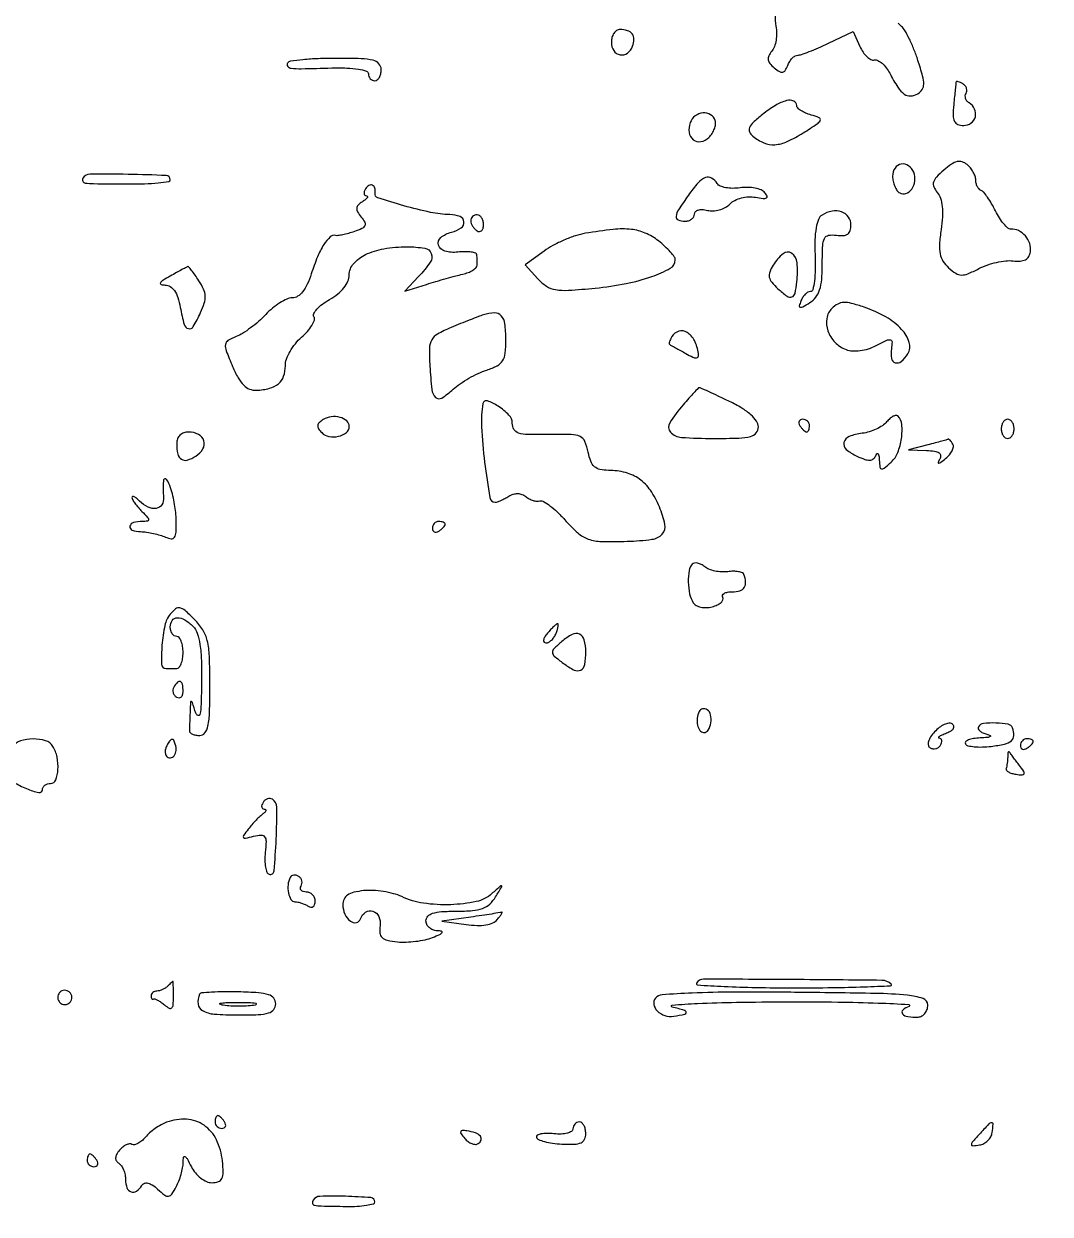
# Model space of a CAD drawing. Extents: x 0 to 5034, y 0 to 2560.
# Drawn here: x 1639.1 to 1799.6, y 389.6 to 575.9 of the extents above; entities that cross this region are included whole.
import ezdxf

# ---------------------------------------------------------------- set-up
doc = ezdxf.new("R2010")
doc.units = 0

msp = doc.modelspace()

# ---------------------------------------------------------------- linework, layer by layer
for points in [[(1557.115, 263.193366, 0.000016), (1618.338811, 262.493314, 0.000014), (1679.769463, 261.794626, 0.006046)], [(2033.325134, 261.316347, -0.000063), (2297.5, 260.550923, -0.001268)], [(1756.635389, 577.340453, 0.062631), (1756.751785, 575.518121, -0.04712), (1756.853291, 574.449603, -0.041316), (1756.761364, 573.331619, -0.043494), (1756.504063, 572.330457, -0.08879), (1756.105344, 571.626932, 0.059992), (1755.639379, 570.904557, 0.149658), (1755.542833, 570.290441, 0.13755), (1755.805464, 569.693639, 0.047568), (1756.475836, 569.020055, 0.033239), (1757.286759, 568.433418, 0.184924), (1757.804534, 568.331636, 0.21538), (1758.209638, 568.606347, 0.046087), (1758.595156, 569.387376, -0.047375), (1758.901634, 570.004277, -0.053323), (1759.308711, 570.526292, -0.060682), (1759.749787, 570.883502, -0.140797), (1760.155295, 571, 0.083472), (1760.720994, 571.095103, 0.009317), (1761.952221, 571.546981, 0.011121), (1763.405954, 572.149013, 0.008802), (1764.950639, 572.862063), (1768.804666, 574.724127), (1769.883721, 572.355859, 0.043025), (1770.384203, 571.468469, 0.055308), (1770.994443, 570.75853, 0.066535), (1771.616761, 570.316694, 0.176068), (1772.149635, 570.243796, -0.170874), (1772.691847, 570.175183, -0.062251), (1773.345035, 569.739074, -0.052625), (1773.999562, 569.040154, -0.041827), (1774.552431, 568.165816, 0.02119), (1775.815144, 565.973786, 0.094268), (1776.826581, 564.894539, 0.17559), (1777.821063, 564.606195, 0.122645), (1778.943654, 564.965176, 0.110253), (1779.623102, 565.628238, 0.144302), (1779.871102, 566.455198, 0.068786), (1779.700241, 567.735967, 0.010864), (1778.968311, 570.173536, 0.016618), (1778.343466, 571.903187, 0.018589), (1777.625846, 573.522851, 0.018204), (1776.917814, 574.848194, 0.087334), (1776.367376, 575.5, -0.065542), (1775.882916, 576.025684, -0.03411)]]:
    msp.add_lwpolyline(points, format="xyb")
for points in [[(1731, 573, 0.143413), (1731.3796, 571.703774, 0.20873), (1732.355969, 571.05078, 0.207321), (1733.504144, 571.320738, 0.142098), (1734.32411, 572.402234, 0.086065), (1734.538545, 573.48964, 0.170852), (1734.269391, 574.314405, 0.158715), (1733.521979, 574.828061, 0.071951), (1732.333333, 575, 0.148195), (1731.824861, 574.845909, 0.098894), (1731.391667, 574.4125, 0.082425), (1731.099593, 573.764609, 0.064853)], [(1680.348934, 569.75, 0.311511), (1680.37256, 569.248521, 0.205287), (1680.894193, 568.953445, 0.032156), (1682.484176, 568.880951, 0.001953), (1687.25, 568.988835, -0.014512), (1689.629101, 568.982927, -0.031718), (1691.443102, 568.810225, -0.039232), (1692.679882, 568.511813, -0.324638), (1693, 568.070735, 0.092272), (1693.07608, 567.661988, 0.096095), (1693.29375, 567.314528, 0.099365), (1693.618458, 567.081998, 0.106243), (1694, 567, 0.170527), (1694.381593, 567.134042, 0.094207), (1694.706469, 567.514063, 0.074763), (1694.926337, 568.080564, 0.055192), (1695.000746, 568.75, 0.188547), (1694.649396, 569.649736, 0.147011), (1693.738209, 570.188344, 0.05332), (1691.86965, 570.442872, 0.007211), (1687.908697, 570.5, 0.009875), (1685.15688, 570.445645, 0.014848), (1682.762238, 570.279688, 0.009628), (1680.807644, 570.04769, 0.222704)], [(1784.936164, 566.809017, 0.023395), (1784.900787, 566.585444, 0.000686), (1784.79711, 565.636086, 0.001375), (1784.679635, 564.51768, 0.000948), (1784.552432, 563.25, 0.022332), (1784.461596, 561.552352, 0.11482), (1784.665715, 560.63887, 0.195198), (1785.18848, 560.164626, 0.088032), (1786.116268, 560, 0.158023), (1787.284636, 560.378716, 0.177226), (1787.94279, 561.355174, 0.170364), (1787.828005, 562.55701, 0.147178), (1786.983688, 563.510081, -0.08344), (1786.635866, 563.815187, -0.092847), (1786.422376, 564.206842, -0.100558), (1786.374953, 564.623007, -0.117181), (1786.5, 565, 0.117181), (1786.625047, 565.376993, 0.100558), (1786.577624, 565.793158, 0.092847), (1786.364134, 566.184813, 0.08344), (1786.016312, 566.489919, 0.023531), (1785.621918, 566.708729, 0.043081), (1785.27979, 566.842751, 0.061735), (1785.031839, 566.883768, 0.367214)], [(1754.644494, 561.70504, 0.017174), (1753.187932, 560.455062, 0.103301), (1752.610247, 559.648203, 0.217334), (1752.618608, 558.980543, 0.110931), (1753.144494, 558.305029, 0.074161), (1754.871377, 557.269189, 0.114761), (1756.579887, 556.98694, 0.090957), (1758.518573, 557.47416, 0.033866), (1761, 558.814782, 0.00567), (1763.214157, 560.247719, 0.142713), (1763.6757, 560.79395, 0.422836), (1763.511478, 561.202703, 0.031553), (1762.25, 561.628617, -0.034409), (1761.388632, 561.924928, -0.046081), (1760.660938, 562.315138, -0.054169), (1760.154555, 562.735238, -0.194921), (1760, 563.116631, 0.308652), (1759.52397, 563.814311, 0.159075), (1758.41986, 563.878188, 0.07281), (1756.692879, 563.141755, 0.031618)], [(1743.335833, 560.432783, 0.12671), (1743.159534, 558.897509, 0.193761), (1743.81755, 557.749652, 0.217847), (1745.0141, 557.458733, 0.149834), (1746.266071, 558.123214, 0.054314), (1746.768749, 558.748817, 0.053065), (1747.129516, 559.472746, 0.057724), (1747.303785, 560.181877, 0.11232), (1747.247024, 560.758929, 0.176438), (1746.520013, 561.674636, 0.159759), (1745.340295, 561.955399, 0.143244), (1744.124861, 561.487124, 0.138905)], [(1775, 552.059017, 0.051811), (1775.082438, 551.265592, 0.048325), (1775.326592, 550.486353, 0.051794), (1775.685717, 549.83473, 0.102866), (1776.111803, 549.430902, 0.232084), (1777.0864, 549.335595, 0.155335), (1777.983069, 550.041356, 0.118628), (1778.463938, 551.320371, 0.123085), (1778.300491, 552.659316, 0.147635), (1777.495746, 553.697161, 0.202189), (1776.355097, 553.951136, 0.20303), (1775.380451, 553.31184, 0.14849)], [(1783.015096, 553.013093, 0.024449), (1781.857156, 551.905147, 0.118056), (1781.40491, 551.12174, 0.175966), (1781.448783, 550.389489, 0.071249), (1781.979669, 549.524498, -0.097102), (1782.484185, 548.599069, -0.050714), (1782.751473, 547.308304, -0.040397), (1782.787588, 545.674399, -0.022554), (1782.581419, 543.694376, 0.019976), (1782.33185, 541.411784, 0.065897), (1782.426424, 539.904147, 0.092382), (1782.880264, 538.762887, 0.06823), (1783.756744, 537.720144, 0.03975), (1784.8847, 536.851747, 0.137626), (1785.755787, 536.579311, 0.107787), (1786.763489, 536.768059, 0.019671), (1788.491613, 537.580027, -0.036216), (1789.785781, 538.136643, -0.027728), (1791.267268, 538.559986, -0.028381), (1792.705661, 538.801199, -0.057391), (1793.852649, 538.795176, 0.045017), (1794.970542, 538.761701, 0.105639), (1795.771628, 538.98387, 0.136215), (1796.288129, 539.466777, 0.100475), (1796.556371, 540.206312, 0.117004), (1796.446197, 541.495258, 0.097774), (1795.770304, 542.694725, 0.10018), (1794.706531, 543.525502, 0.130009), (1793.5, 543.776075, -0.193687), (1793.023999, 543.938499, -0.038957), (1792.380946, 544.586654, -0.03591), (1791.70601, 545.508883, -0.026819), (1791.094709, 546.611112, 0.017579), (1790.494754, 547.741619, 0.021631), (1789.854088, 548.749306, 0.020677), (1789.254875, 549.536035, 0.126335), (1788.844709, 549.833333, -0.114709), (1788.521493, 550.05649, -0.064933), (1788.248133, 550.448928, -0.059506), (1788.062929, 550.941167, -0.060321), (1788, 551.460889, 0.083777), (1787.902651, 552.03781, 0.043882), (1787.603535, 552.703969, 0.042033), (1787.166764, 553.351025, 0.050116), (1786.650334, 553.875234, 0.095883), (1785.877562, 554.298951, 0.136647), (1785.099679, 554.32911, 0.092636), (1784.200769, 553.930262, 0.028033)], [(1648.344738, 551.75, 0.243578), (1648.30826, 551.264511, 0.266162), (1648.682283, 550.981545, 0.028863), (1649.99526, 550.889874, 0.000862), (1655.5, 550.833333, 0.010313), (1657.992205, 550.863436, 0.017076), (1660.090768, 551.003937, 0.011134), (1661.756836, 551.210355, 0.372009), (1662.000486, 551.492126, 0.402119), (1661.364302, 552.156159, 0.005817), (1655.392897, 552.338435, 0.006558), (1649.451088, 552.372699, 0.258167)], [(1743.068094, 549.09563, 0.010551), (1741.510695, 546.807792, 0.110129), (1741.115957, 545.750112, 0.346795), (1741.437762, 545.200634, 0.093612), (1742.5, 545, 0.072803), (1743.073186, 545.083904, 0.087528), (1743.559375, 545.32801, 0.100509), (1743.884397, 545.69081, 0.133328), (1744, 546.116631, -0.197546), (1744.159718, 546.505109, -0.127333), (1744.583588, 546.757666, -0.086309), (1745.233339, 546.830649, -0.0489), (1746.017591, 546.705651, 0.077272), (1746.904237, 546.615309, 0.055271), (1747.889622, 546.777491, 0.054918), (1748.822906, 547.153814, 0.073228), (1749.555494, 547.698351, -0.076874), (1750.335609, 548.269481, -0.055489), (1751.343423, 548.657645, -0.053413), (1752.455941, 548.825849, -0.058119), (1753.546648, 548.746332, 0.016097), (1754.735475, 548.558513, 0.145293), (1755.249305, 548.64358, 0.400713), (1755.356001, 548.930588, 0.071723), (1755.027725, 549.466593, 0.123493), (1754.443492, 549.894654, 0.048026), (1753.476665, 550.183809, 0.043778), (1752.320364, 550.308159, 0.041363), (1751.137402, 550.233474, -0.037552), (1749.977428, 550.151374, -0.045234), (1748.889885, 550.2548, -0.051344), (1748.021067, 550.512004, -0.157997), (1747.559405, 550.903881, 0.122942), (1746.687768, 551.75343, 0.231683), (1745.730406, 551.823035, 0.117407), (1744.584533, 551.011027, 0.02545)], [(1692.541119, 550.066531, 0.05568), (1692.34699, 549.656658, 0.117723), (1692.313241, 549.308795, 0.184894), (1692.439522, 549.079446, 0.172404), (1692.690983, 548.984687, -0.269326), (1692.849388, 548.888634, -0.280963), (1692.840615, 548.707009, -0.07863), (1692.564419, 548.412316, -0.024175), (1692.064302, 548.060903, 0.05232), (1691.392411, 547.529998, 0.180811), (1691.160171, 547.036409, 0.157603), (1691.294037, 546.466248, 0.037387), (1691.866952, 545.660313, -0.049128), (1692.418362, 544.844814, -0.237854), (1692.434272, 544.302723, -0.176768), (1691.990528, 543.860937, -0.026454), (1690.80265, 543.385973, -0.013854), (1689.873093, 543.098663, -0.016662), (1688.984265, 542.882336, -0.015453), (1688.231501, 542.749614, -0.098411), (1687.845912, 542.769904, 0.259268), (1686.997354, 542.545439, 0.060717), (1686.034345, 541.363164, 0.042862), (1685.031419, 539.420563, 0.01983), (1684.052771, 536.75, -0.02966), (1683.422523, 535.129451, -0.059403), (1682.70673, 533.959024, -0.081821), (1681.925631, 533.245852, -0.14518), (1681.096762, 533, 0.104669), (1680.258757, 532.822631, 0.035303), (1679.15, 532.234458, 0.033307), (1677.980993, 531.391216, 0.032519), (1676.924314, 530.393901, -0.024843), (1675.835211, 529.333927, -0.020024), (1674.567301, 528.30415, -0.020463), (1673.317161, 527.446749, -0.047906), (1672.304795, 526.939485, 0.042281), (1671.027834, 526.317475, 0.232262), (1670.621915, 525.693261, 0.122486), (1670.740896, 524.735643, 0.009061), (1671.741151, 522.27072, 0.026233), (1672.622394, 520.474328, 0.069928), (1673.482297, 519.338833, 0.10059), (1674.412034, 518.726357, 0.106842), (1675.486854, 518.54282, 0.05153), (1677.529626, 518.844697, 0.114185), (1678.920302, 519.563525, 0.133637), (1679.721886, 520.733581, 0.083932), (1680, 522.378682, -0.087783), (1680.181348, 523.403658, -0.041692), (1680.746433, 524.624279, -0.039621), (1681.568743, 525.836348, -0.044978), (1682.541047, 526.848741, 0.031864), (1683.469859, 527.766489, 0.045617), (1684.157699, 528.697087, 0.054832), (1684.536517, 529.510624, 0.223569), (1684.476264, 530.038406, -0.264112), (1684.457738, 530.536927, -0.06366), (1684.946819, 531.242032, -0.048928), (1685.801133, 532.021208, -0.03107), (1686.928894, 532.75933, 0.040251), (1688.189988, 533.618157, 0.054459), (1689.162683, 534.594248, 0.063514), (1689.782855, 535.610355, 0.104909), (1689.993677, 536.589485, -0.181722), (1690.661627, 538.35043, -0.099173), (1692.524754, 539.769815, -0.071696), (1695.413848, 540.695854, -0.041783), (1699.047053, 541, -0.039962), (1701.805683, 540.779169, -0.266435), (1702.836316, 539.944827, -0.249806), (1702.672151, 538.584507, -0.03614), (1700.851164, 536.341571), (1698.702328, 534.05424), (1702.101164, 535.123289, -0.00426), (1703.567213, 535.570721, -0.003353), (1705.162529, 536.031174, -0.00339), (1706.650907, 536.439102, -0.008358), (1707.75, 536.712746, 0.035092), (1708.611385, 536.976799, 0.047591), (1709.339062, 537.33979, 0.0567), (1709.844148, 537.740855, 0.199176), (1710, 538.116577, 0.002295), (1709.998201, 538.508493, 0.001536), (1709.992706, 538.956903, 0.001546), (1709.984703, 539.391416, 0.003045), (1709.975171, 539.73671, 0.313459), (1709.777166, 540.001982, 0.045397), (1709.083679, 540.165339, 0.038078), (1708.117342, 540.227745, 0.023225), (1706.975171, 540.161344, -0.090976), (1704.945736, 540.3178, -0.258069), (1703.954941, 541.266146, -0.308893), (1704.315542, 542.444289, -0.105086), (1706, 543.289749, 0.085119), (1707.49093, 543.965608, 0.272961), (1707.939752, 544.913001, 0.284249), (1707.324829, 545.731357, 0.088452), (1705.75, 546.044133, -0.046718), (1702.69377, 546.390904, -0.018019), (1698.546672, 547.416253, -0.009094), (1694.478108, 548.659692, -0.37201), (1694.034955, 549.392801, 0.10152), (1694.007907, 550.193606, 0.23177), (1693.632121, 550.647429, 0.253006), (1693.074336, 550.607244, 0.112898)], [(1709, 545.059017, 0.089642), (1709.073302, 544.653442, 0.053229), (1709.29375, 544.2129, 0.051032), (1709.617485, 543.806203, 0.06081), (1710, 543.5, 0.139169), (1710.379648, 543.392057, 0.191142), (1710.70625, 543.521475, 0.138808), (1710.926733, 543.889346, 0.066118), (1711, 544.440983, 0.062283), (1710.925455, 545.037096, 0.080552), (1710.70625, 545.542039, 0.097988), (1710.381379, 545.879982, 0.153634), (1710, 546, 0.092995), (1709.618268, 545.928382, 0.096318), (1709.29375, 545.723586, 0.099231), (1709.076556, 545.418051, 0.105429)], [(1763.95953, 545.974988, 0.164264), (1763.394036, 545.292052, 0.04959), (1763.03391, 543.974873, 0.036316), (1762.854474, 542.09543, 0.015756), (1762.876898, 539.583142, -0.015885), (1762.89545, 537.442712, -0.026229), (1762.759007, 535.640048, -0.024453), (1762.51687, 534.285483, -0.349527), (1762.158376, 534, 0.131997), (1761.755082, 533.891645, 0.062775), (1761.323961, 533.563673, 0.055748), (1760.932121, 533.082763, 0.051521), (1760.643989, 532.514633, 0.031326), (1760.405183, 531.75284, 0.431009), (1760.545994, 531.534482, 0.177548), (1760.9427, 531.601474, 0.009881), (1762.037, 532.25518, 0.088087), (1762.984518, 533.109925, 0.087038), (1763.584679, 534.242, 0.059217), (1763.905693, 535.862732, 0.019313), (1764, 538.303405, -0.010104), (1764.058224, 541.18424, -0.105501), (1764.349859, 542.323332, -0.241879), (1764.995445, 542.79929, -0.07501), (1766.239054, 542.812858, 0.047075), (1767.30011, 542.765347, 0.142551), (1767.976714, 542.999014, 0.167439), (1768.358021, 543.529446, 0.071553), (1768.489054, 544.404671, 0.158366), (1768.089751, 545.658214, 0.154865), (1767.026719, 546.451353, 0.127839), (1765.522983, 546.571032, 0.094958)], [(1726.952986, 543.108095, 0.036415), (1725.381214, 542.719145, 0.021994), (1723.584444, 542.044137, 0.021974), (1721.849505, 541.211861, 0.035637), (1720.466522, 540.340031), (1717.527071, 538.180062), (1719.489807, 536.011263, 0.062875), (1720.852081, 534.841185, 0.105773), (1722.24993, 534.293698, 0.05708), (1724.301329, 534.194124, 0.00828), (1728.476271, 534.53763, 0.023431), (1733.295236, 535.243811, 0.036667), (1737.336967, 536.343533, 0.041547), (1740.225931, 537.640629, 0.272924), (1741, 538.9531, 0.158032), (1740.847344, 539.424027, 0.024507), (1740.22601, 540.198774, 0.025265), (1739.374064, 541.067805, 0.019575), (1738.365141, 541.92742, 0.064574), (1736.313685, 543.150294, 0.076521), (1734.132443, 543.720834, 0.052805), (1731.287969, 543.713949, 0.015465)], [(1756.296973, 538.103922, 0.049906), (1755.774235, 537.044899, 0.142187), (1755.712162, 536.233015, 0.124047), (1756.095376, 535.445752, 0.033861), (1757.062557, 534.443386, 0.024514), (1758.506352, 533.260133, 0.250274), (1759.246465, 533.150507, 0.259846), (1759.73068, 533.703786, 0.026109), (1760.017374, 535.5, 0.047976), (1760.048072, 538.512859, 0.222161), (1759.200777, 539.982744, 0.340447), (1757.871036, 539.922044, 0.07782)], [(1662, 536.416694, 0.011929), (1660.839778, 535.73621, 0.125776), (1660.46173, 535.343406, 0.490383), (1660.562374, 535.102562, 0.063704), (1661.204687, 535.014742, -0.140481), (1661.994429, 534.780978, -0.103445), (1662.650903, 534.140489, -0.071017), (1663.173734, 533.05751, -0.030642), (1663.565978, 531.5, 0.018618), (1664.169085, 528.836491, 0.27199), (1664.827701, 528.185266, 0.333928), (1665.59851, 528.507483, 0.023888), (1666.743461, 530.69331, 0.032439), (1667.323185, 532.188467, 0.090162), (1667.463342, 533.302112, 0.094165), (1667.200434, 534.365306, 0.037479), (1666.470408, 535.685508, 0.008248), (1665.87267, 536.565746, 0.013372), (1665.332704, 537.291316, 0.007036), (1664.864966, 537.869029, 0.332485), (1664.726947, 537.901952, 0.022199), (1664.565149, 537.823354, 0.000535), (1663.832291, 537.425212, 0.001169), (1662.974408, 536.955355, 0.000794)], [(1765.508274, 531.365417, 0.159215), (1764.70734, 529.787176, 0.121185), (1764.877561, 527.843564, 0.109737), (1765.97004, 526.050237, 0.113163), (1767.708209, 524.912237, 0.074708), (1768.720929, 524.701487, 0.047558), (1769.926069, 524.748519, 0.044197), (1771.202999, 525.037268, 0.041989), (1772.432489, 525.549353, -0.009069), (1774.084268, 526.368635, -0.16731), (1774.65669, 526.432294, -0.358446), (1774.909333, 526.10787, -0.032979), (1774.807901, 525.016184, 0.08173), (1774.814573, 523.538881, 0.284418), (1775.418201, 522.853163, 0.258), (1776.363513, 523.054856, 0.073344), (1777.377133, 524.236103, 0.221842), (1777.605796, 526.039324, 0.110913), (1776.414852, 528.065426, 0.075905), (1773.937642, 530.015743, 0.046109), (1770.531453, 531.550268, 0.017846), (1768.568798, 532.147592, 0.074269), (1767.342884, 532.28483, 0.113779), (1766.409486, 532.033157, 0.073996)], [(1711, 530.348803, 0.012254), (1710.195118, 530.066847, 0.003038), (1708.891098, 529.564764, 0.003105), (1707.405033, 528.971524, 0.00311), (1705.927142, 528.360141, 0.026092), (1703.792705, 527.327404, 0.142234), (1702.894606, 526.429326, 0.122955), (1702.549871, 525.123743, 0.017468), (1702.609861, 522.328619, 0.013108), (1702.914476, 518.649432, 0.171398), (1703.499301, 517.433534, 0.350788), (1704.457091, 517.329467, 0.042938), (1706.253943, 518.70211, -0.034314), (1707.331013, 519.55467, -0.020236), (1708.721471, 520.427391, -0.020188), (1710.1878, 521.190155, -0.032363), (1711.5, 521.706053, 0.039725), (1713.146701, 522.381584, 0.136571), (1713.991699, 523.153402, 0.115645), (1714.392834, 524.32873, 0.024663), (1714.5, 526.5, 0.031262), (1714.345924, 528.961906, 0.154452), (1713.771978, 530.208468, 0.220485), (1712.721523, 530.65111, 0.069415)], [(1740.458881, 526.933469, 0.029859), (1740.231697, 526.511487, 0.047992), (1740.096207, 526.126337, 0.062939), (1740.061295, 525.828383, 0.276507), (1740.149864, 525.683469, -0.005061), (1740.380486, 525.559634, -0.000347), (1741.029872, 525.201836, -0.000495), (1741.803421, 524.773929, -0.000372), (1742.653957, 524.301506, 0.014956), (1743.753089, 523.732292, 0.112455), (1744.320628, 523.603012, 0.327575), (1744.587087, 523.798567, 0.114326), (1744.625836, 524.301506, 0.076764), (1743.992715, 526.319611, 0.138429), (1742.842457, 527.598909, 0.216874), (1741.55674, 527.775137, 0.183599)], [(1742.25, 516.280198, 0.03754), (1740.138195, 513.437195, 0.335953), (1740.261239, 511.982355, 0.19608), (1741.958075, 511.160676, 0.01593), (1747, 511, 0.007179), (1750.954005, 511.056777, 0.055826), (1752.778174, 511.314312, 0.155853), (1753.659185, 511.867897, 0.176956), (1754, 512.800734, 0.154825), (1753.713117, 513.704998, 0.058234), (1752.816212, 514.705688, 0.044386), (1751.39549, 515.752448, 0.023509), (1749.473249, 516.800734, 0.002839), (1747.721912, 517.639342, 0.004495), (1746.210651, 518.335931, 0.001222), (1744.890933, 518.926033, 0.173306), (1744.723249, 518.938605, 0.137088), (1744.580373, 518.852795, 0.002033), (1743.904642, 518.132372, 0.005359), (1743.128481, 517.279966, 0.003493)], [(1710.916667, 516.467776, 0.057441), (1710.691066, 512.806586, 0.017622), (1711.181165, 507.280454, 0.009112), (1711.973629, 501.734112, 0.374628), (1712.837898, 501.015313, 0.079691), (1713.186309, 501.079494, 0.018938), (1713.736281, 501.298576, 0.019005), (1714.356454, 501.601958, 0.017747), (1714.966462, 501.95811, -0.065277), (1715.656159, 502.277413, -0.080741), (1716.356079, 502.377531, -0.085264), (1717.021347, 502.250159, -0.083553), (1717.611202, 501.907711, 0.051728), (1718.139134, 501.55472, 0.045917), (1718.749457, 501.300824, 0.048579), (1719.346928, 501.176366, 0.094112), (1719.831511, 501.214913, -0.202178), (1720.400504, 501.13941, -0.029294), (1721.393831, 500.475076, -0.029317), (1722.533265, 499.502286, -0.021245), (1723.686771, 498.295984, 0.02874), (1725.75165, 496.200365, 0.100807), (1727.374197, 495.240102, 0.078593), (1729.45333, 494.869087, 0.013291), (1733.5, 494.89683, 0.023786), (1737.347421, 495.209154, 0.174731), (1738.962731, 496.038907, 0.243719), (1739.379411, 497.531823, 0.047496), (1738.524516, 500.287083, 0.051539), (1737.109373, 502.8851, 0.087207), (1735.378753, 504.649525, 0.092102), (1733.222155, 505.657995, 0.063516), (1730.540741, 506, -0.053088), (1729.219633, 506.140667, -0.131492), (1728.360265, 506.581137, -0.119838), (1727.788227, 507.422444, -0.040322), (1727.378073, 508.859633, 0.050654), (1726.861174, 510.538852, 0.191017), (1726.103625, 511.308734, 0.100086), (1724.715852, 511.613941, 0.009091), (1721.153073, 511.609633, -0.009381), (1717.961117, 511.607626, -0.071694), (1716.483985, 511.847939, -0.182826), (1715.768127, 512.410524, -0.135886), (1715.494665, 513.38742, 0.194354), (1714.983851, 514.641694, 0.052009), (1713.298262, 516.050541, 0.066935), (1711.615146, 516.881524, 0.458451)], [(1685.917675, 513.949121, 0.050582), (1685.288944, 513.466525, 0.177966), (1685.064941, 513.017593, 0.176332), (1685.18405, 512.527683, 0.049497), (1685.691142, 511.908858, 0.152099), (1686.828218, 511.311796, 0.100145), (1688.316801, 511.338584, 0.113267), (1689.544649, 511.921421, 0.229411), (1690, 512.861626, 0.215035), (1689.607762, 513.731487, 0.116324), (1688.552339, 514.297085, 0.096381), (1687.172548, 514.391299, 0.10781)], [(1774.069321, 513.583527, -0.073975), (1773.417228, 512.999499, -0.036879), (1772.447085, 512.458133, -0.035594), (1771.338448, 512.035638, -0.043654), (1770.253939, 511.809361, 0.060568), (1768.204775, 511.309135, 0.24967), (1767.389718, 510.381791, 0.280582), (1767.74829, 509.282819, 0.070312), (1769.407963, 508.223889, 0.022965), (1770.638273, 507.730198, 0.090757), (1771.440804, 507.605077, 0.162771), (1771.980623, 507.801555, 0.128932), (1772.354911, 508.301575, -0.09491), (1772.546017, 508.596228, -0.453021), (1772.722183, 508.588373, -0.135671), (1772.861499, 508.264129, -0.02368), (1772.921053, 507.595012, 0.020752), (1773.013592, 506.481523, 0.334756), (1773.260349, 506.227289, 0.215322), (1773.675011, 506.34201, 0.010372), (1774.784764, 507.305214, 0.11637), (1775.803116, 508.782504, 0.057501), (1776.385649, 510.999397, 0.05846), (1776.440953, 513.184923, 0.175239), (1775.8164, 514.516933, 0.242123), (1775.522698, 514.61111, 0.08165), (1775.083994, 514.461947, 0.059336), (1774.573701, 514.105889, 0.037599)], [(1760.5, 513, 0.029505), (1760.768994, 512.617226, 0.035638), (1761.066025, 512.29375, 0.038439), (1761.34829, 512.065539, 0.151918), (1761.559017, 512, 0.210953), (1761.727648, 512.07446, 0.081139), (1761.870461, 512.29375, 0.061769), (1761.967655, 512.617151, 0.042167), (1762, 513, 0.105053), (1761.918938, 513.381556, 0.099167), (1761.688914, 513.70625, 0.09642), (1761.345238, 513.923877, 0.093332), (1760.940983, 514, 0.108972), (1760.586039, 513.921712, 0.182303), (1760.3746, 513.70625, 0.161196), (1760.343488, 513.3821, 0.082592)], [(1792, 512.5, 0.064853), (1792.074694, 511.926543, 0.082425), (1792.29375, 511.440625, 0.098894), (1792.618646, 511.115568, 0.148195), (1793, 511, 0.148195), (1793.381354, 511.115568, 0.098894), (1793.70625, 511.440625, 0.082425), (1793.925306, 511.926543, 0.064853), (1794, 512.5, 0.064853), (1793.925306, 513.073457, 0.082425), (1793.70625, 513.559375, 0.098894), (1793.381354, 513.884432, 0.148195), (1793, 514, 0.148195), (1792.618646, 513.884432, 0.098894), (1792.29375, 513.559375, 0.082425), (1792.074694, 513.073457, 0.064853)], [(1663, 510.166667, 0.052132), (1663.168799, 508.552113, 0.200654), (1663.730263, 507.739102, 0.22225), (1664.656751, 507.615178, 0.063541), (1666.008032, 508.237089, 0.122111), (1667.092277, 509.356302, 0.206509), (1667.245019, 510.63143, 0.204124), (1666.420951, 511.628283, 0.119891), (1664.893011, 512, 0.080378), (1664.111042, 511.873476, 0.112613), (1663.508138, 511.507881, 0.114905), (1663.131389, 510.923459, 0.086162)], [(1780.5, 510), (1777.5, 509.23663), (1780.309017, 509.118315, -0.025896), (1781.569912, 508.9996, -0.110724), (1782.270993, 508.730734, -0.23874), (1782.508654, 508.311127, -0.147972), (1782.367059, 507.75, 0.035256), (1782.114204, 507.252848, 0.576573), (1782.204823, 507.132651, 0.131458), (1782.527132, 507.262379, 0.00934), (1783.297031, 507.863307, 0.045407), (1783.899872, 508.450424, 0.060421), (1784.323224, 509.086608, 0.074798), (1784.515863, 509.673515, 0.182333), (1784.429973, 510.113307, 0.020308), (1784.206127, 510.444618, 0.032789), (1783.986842, 510.704779, 0.035332), (1783.797272, 510.875888, 0.314345), (1783.690983, 510.881685, -0.070156), (1783.539797, 510.815154, -0.001224), (1782.674851, 510.573885, -0.003067), (1781.663501, 510.30111, -0.002036)], [(1660.955131, 504.5, 0.033046), (1660.89578, 503.996303, 0.012131), (1660.876455, 503.279687, 0.011964), (1660.893148, 502.493327, 0.014056), (1660.947704, 501.75, -0.166614), (1660.685793, 500.625439, -0.219964), (1659.816048, 500.057163, -0.15107), (1658.519389, 500.258648, -0.083033), (1657.2, 501.2, 0.024744), (1656.738602, 501.61786, 0.06058), (1656.3525, 501.862857, 0.150483), (1656.109044, 501.89858, 0.37007), (1656, 501.771429, 0.13383), (1656.091592, 501.435362, 0.022027), (1656.461607, 500.865893, 0.022866), (1656.969765, 500.219153, 0.018427), (1657.571429, 499.571429, -0.010222), (1658.457977, 498.647871, -0.178607), (1658.613957, 498.269511, -0.387383), (1658.430194, 498.052059, -0.032512), (1657.630446, 498, 0.063933), (1656.224287, 497.819461, 0.292346), (1655.690672, 497.242711, 0.371086), (1656.036299, 496.656775, 0.071904), (1657.345492, 496.413633, -0.026546), (1658.297969, 496.324657, -0.017461), (1659.381176, 496.126267, -0.017582), (1660.424747, 495.858441, -0.032117), (1661.25, 495.556645, 0.073409), (1662.160646, 495.306332, 0.286608), (1662.666464, 495.542337, 0.134569), (1662.911402, 496.311066, 0.015466), (1662.929715, 498.143011, 0.038038), (1662.683533, 500.673716, 0.03205), (1662.05105, 503.291232, 0.078156), (1661.407827, 504.59881, 0.664167)], [(1703, 496.940983, 0.108972), (1703.078288, 496.586039, 0.182303), (1703.29375, 496.3746, 0.161196), (1703.6179, 496.343488, 0.082592), (1704, 496.5, 0.029505), (1704.382774, 496.768994, 0.035638), (1704.70625, 497.066025, 0.038439), (1704.934461, 497.34829, 0.151918), (1705, 497.559017, 0.210953), (1704.92554, 497.727648, 0.081139), (1704.70625, 497.870461, 0.061769), (1704.382849, 497.967655, 0.042167), (1704, 498, 0.105053), (1703.618444, 497.918938, 0.099167), (1703.29375, 497.688914, 0.09642), (1703.076123, 497.345238, 0.093332)], [(1743.657991, 491.324657, 0.160202), (1743.1528, 490.324415, 0.04345), (1743.039423, 488.531324, 0.044218), (1743.250941, 486.651988, 0.091668), (1743.801092, 485.2876, 0.128518), (1744.26095, 484.860008, 0.070769), (1744.9866, 484.59338, 0.062097), (1745.864532, 484.516999, 0.054686), (1746.774532, 484.65129, 0.042389), (1747.578967, 484.936306, 0.074739), (1748.169474, 485.318507, 0.11565), (1748.461786, 485.730668, 0.239472), (1748.429736, 486.11369, -0.235735), (1748.399327, 486.44857, -0.168549), (1748.64771, 486.739646, -0.090964), (1749.189859, 486.936924, -0.041914), (1749.940983, 487, 0.069253), (1751.115475, 487.163458, 0.178841), (1751.796194, 487.660311, 0.169983), (1752.010489, 488.500962, 0.061488), (1751.75, 489.723283, 0.221506), (1751.4998, 489.981949, 0.050652), (1750.896947, 490.145451, 0.043131), (1750.097248, 490.207486, 0.030387), (1749.197054, 490.144779, -0.046471), (1748.220671, 490.10822, -0.038819), (1747.191937, 490.245904, -0.040446), (1746.26454, 490.524163, -0.080267), (1745.605045, 490.91282, 0.052911), (1745.06316, 491.273293, 0.068314), (1744.501359, 491.475101, 0.083845), (1744.00646, 491.495476, 0.16632)], [(1662.003321, 483.504001, 0.121504), (1661.150001, 481.741553, 0.032626), (1660.70074, 478.640017, 0.028537), (1660.636735, 475.672302, 0.403855), (1661.333333, 475), (1662.097917, 475), (1663, 475, 0.226478), (1663.382936, 475.182831, 0.074992), (1663.70625, 475.734375, 0.057076), (1663.926884, 476.542644, 0.038131), (1664, 477.5, 0.038131), (1663.926884, 478.457356, 0.057076), (1663.70625, 479.265625, 0.074992), (1663.382936, 479.817169, 0.226478), (1663, 480, -0.148195), (1662.618646, 480.115568, -0.098894), (1662.29375, 480.440625, -0.082425), (1662.074694, 480.926543, -0.064853), (1662, 481.5, -0.149489), (1662.312059, 482.520425, -0.243985), (1663.088845, 482.94339, -0.14583), (1664.251592, 482.622065, -0.0566), (1665.571429, 481.571429, -0.118819), (1666.219691, 480.511396, -0.040426), (1666.636774, 478.742277, -0.029371), (1666.866607, 476.25107, -0.011722), (1666.90032, 472.821429, -0.005385), (1666.817917, 469.442763, -0.03738), (1666.636563, 467.798948, -0.471215), (1666.341371, 467.635578, -0.225097), (1666, 468, 0.001977), (1665.452707, 469.685939, 0.25058), (1665.297662, 469.833864, 0.47836), (1665.175444, 469.746331, 0.003158), (1665.09968, 468.25, 0.001328), (1665.06152, 467.333588, 0.001437), (1665.029281, 466.440625, 0.001352), (1665.005905, 465.674707, 0.006952), (1665, 465.25, 0.201254), (1665.120225, 464.963407, 0.084716), (1665.47, 464.720312, 0.064787), (1665.987546, 464.555131, 0.044918), (1666.6, 464.5, 0.234072), (1667.409541, 464.900951, 0.113148), (1667.899221, 465.980824, 0.043412), (1668.142774, 468.115151, 0.006713), (1668.2, 472.377273, 0.008792), (1668.119905, 476.93196, 0.04913), (1667.795758, 479.348373, 0.083238), (1667.085447, 481.039614, 0.055477), (1665.769987, 482.684558, 0.014714), (1664.304352, 484.06638, 0.128788), (1663.51501, 484.467716, 0.222118), (1662.841218, 484.314972, 0.054556)], [(1721, 480.5, 0.035237), (1720.57205, 479.903434, 0.100348), (1720.396714, 479.425778, 0.22275), (1720.484197, 479.128897, 0.214681), (1720.770566, 479, 0.125677), (1721.201557, 479.11007, 0.064053), (1721.656816, 479.440625, 0.05745), (1722.065988, 479.926337, 0.054778), (1722.361626, 480.5, 0.019009), (1722.557685, 481.075405, 0.034664), (1722.666459, 481.559375, 0.044074), (1722.688496, 481.904913, 0.407084), (1722.59106, 482, 0.176553), (1722.395857, 481.928855, 0.014236), (1721.980891, 481.559375, 0.017822), (1721.50208, 481.074599, 0.012711)], [(1723.256337, 479.222319, 0.016415), (1722.005277, 478.063187, 0.219204), (1721.790468, 477.490959, 0.201936), (1722.076545, 476.929144, 0.013764), (1723.505643, 475.788127, 0.0441), (1725.181047, 474.742151, 0.242078), (1726.213995, 474.747373, 0.235002), (1726.831107, 475.595366, 0.041892), (1727, 477.60765, 0.061512), (1726.768345, 479.483539, 0.233579), (1726.025098, 480.357642, 0.226062), (1724.857828, 480.313908, 0.058153)], [(1662.542705, 472.069098, 0.108373), (1662.401101, 471.665803, 0.099685), (1662.434921, 471.22714, 0.095498), (1662.639411, 470.820631, 0.090427), (1662.983688, 470.510081, 0.136093), (1663.36964, 470.397824, 0.190788), (1663.701458, 470.524436, 0.140899), (1663.925389, 470.890269, 0.067432), (1664, 471.440983, 0.039415), (1663.914842, 472.519563, 0.25701), (1663.592818, 472.933879, 0.315493), (1663.13314, 472.838655, 0.050477)], [(1744.754232, 468.266312, 0.084697), (1744.436116, 467.221291, 0.082939), (1744.479003, 466.121909, 0.104464), (1744.84371, 465.288862, 0.234312), (1745.437328, 464.972506, 0.26629), (1746.162879, 465.360605, 0.1021), (1746.575922, 466.472687, 0.093314), (1746.533019, 467.735512, 0.201974), (1745.980032, 468.512341, 0.086456), (1745.629461, 468.652808, 0.102024), (1745.272696, 468.654687, 0.11056), (1744.965717, 468.518222, 0.11748)], [(1781.568504, 465.075696, 0.037403), (1780.940119, 464.267356, 0.077966), (1780.608126, 463.544233, 0.12289), (1780.590808, 462.971565, 0.203465), (1780.865759, 462.582966, 0.101116), (1781.293856, 462.425713, 0.09841), (1781.753724, 462.446747, 0.097442), (1782.174221, 462.642743, 0.096999), (1782.489919, 462.983688, 0.06141), (1782.671182, 463.377979, 0.118859), (1782.695876, 463.722105, 0.171379), (1782.564395, 463.960266, 0.161442), (1782.309017, 464.070285, -0.404644), (1782.216347, 464.176988, -0.224292), (1782.305651, 464.342355, -0.049421), (1782.74163, 464.601092, -0.015899), (1783.433624, 464.897783, 0.040731), (1784.14541, 465.245719, 0.118971), (1784.534031, 465.624753, 0.229709), (1784.57379, 465.986485, 0.170399), (1784.31727, 466.303916, 0.174393), (1783.790964, 466.415138, 0.070908), (1783.076705, 466.210807, 0.058456), (1782.296077, 465.746064, 0.045397)], [(1788.414652, 465.861904, 0.239024), (1788.38871, 465.555009, 0.115947), (1788.62217, 465.225054, 0.074926), (1789.094332, 464.91935, 0.042487), (1789.737757, 464.691683, -0.052931), (1790.257235, 464.4956, -0.603546), (1790.260313, 464.325206, -0.104617), (1789.803867, 464.186838, -0.011147), (1788.690983, 464.116001, 0.028018), (1787.648274, 464.014231, 0.056673), (1786.853494, 463.797229, 0.101908), (1786.416942, 463.509415, 0.347667), (1786.380278, 463.193714, 0.201691), (1786.785202, 462.905136, 0.031311), (1787.778168, 462.746384, 0.030703), (1789.039235, 462.702802, 0.022348), (1790.439295, 462.80312, 0.025528), (1792.518876, 463.154237, 0.125115), (1793.574402, 463.686752, 0.212392), (1793.950056, 464.492929, 0.092174), (1793.75, 465.684527, 0.26684), (1793.074965, 466.252066, 0.036101), (1791.162977, 466.454347, 0.036607), (1789.226807, 466.376959, 0.229952)], [(1795, 462.940983, 0.108972), (1795.078288, 462.586039, 0.182303), (1795.29375, 462.3746, 0.161196), (1795.6179, 462.343488, 0.082592), (1796, 462.5, 0.029505), (1796.382774, 462.768994, 0.035638), (1796.70625, 463.066025, 0.038439), (1796.934461, 463.34829, 0.151918), (1797, 463.559017, 0.210953), (1796.92554, 463.727648, 0.081139), (1796.70625, 463.870461, 0.061769), (1796.382849, 463.967655, 0.042167), (1796, 464, 0.105053), (1795.618444, 463.918938, 0.099167), (1795.29375, 463.688914, 0.09642), (1795.076123, 463.345238, 0.093332)], [(1637.311092, 462.75, 0.049696), (1636.967387, 462.179583, 0.038135), (1636.706339, 461.5, 0.039148), (1636.559666, 460.819413, 0.070617), (1636.563648, 460.25, -0.00001), (1636.644145, 459.709974, -0.000008), (1636.731978, 459.120589, -0.000008), (1636.814067, 458.569631, -0.000019), (1636.875, 458.160515, 0.222185), (1637.511026, 457.200413, 0.03828), (1639.507383, 456.181498, 0.045002), (1641.441184, 455.571722, 0.478841), (1642, 456.021439, -0.130202), (1642.098852, 456.394617, -0.100669), (1642.376888, 456.712548, -0.088586), (1642.792801, 456.926372, -0.074678), (1643.283022, 457, 0.3085), (1644.078141, 457.542191, 0.078977), (1644.430324, 459.145526, 0.065416), (1644.287139, 461.129413, 0.087946), (1643.623299, 462.800498, 0.181624), (1642.486354, 463.679049, 0.07679), (1640.548211, 463.962619, 0.075294), (1638.570284, 463.646862, 0.156403)], [(1661.582949, 463.134215, 0.052326), (1661.327923, 462.604943, 0.061761), (1661.20609, 462.06291, 0.07231), (1661.228156, 461.59012, 0.149701), (1661.399864, 461.266802, 0.208213), (1662.031223, 461.018401, 0.228122), (1662.610436, 461.323111, 0.143258), (1662.913564, 462.144952, 0.097944), (1662.787251, 463.138246, 0.033951), (1662.536207, 463.749629, 0.286646), (1662.294341, 463.899578, 0.233206), (1662.012891, 463.759582, 0.024362)], [(1793, 461.166667, -0.018526), (1792.981665, 460.671993, -0.01558), (1792.926563, 460.150399, -0.015862), (1792.846217, 459.677037, -0.041255), (1792.75, 459.345329, 0.266223), (1792.792366, 459.075249, 0.090482), (1793.103893, 458.805114, 0.061197), (1793.631884, 458.574602, 0.035933), (1794.305807, 458.425622, 0.023397), (1795.276714, 458.329244, 0.325934), (1795.554697, 458.510575, 0.242771), (1795.511445, 458.889397, 0.015333), (1794.838775, 459.830293, -0.0012), (1794.330686, 460.500132, -0.001448), (1793.85671, 461.131919, -0.001231), (1793.460428, 461.666082, -0.009811), (1793.282968, 461.916667, 0.322955), (1793.177682, 461.955034, 0.238027), (1793.083122, 461.868229, 0.067822), (1793.018969, 461.58837, 0.022479)], [(1676.510081, 454.016312, 0.058885), (1676.328171, 453.625806, 0.123598), (1676.304124, 453.294043, 0.186429), (1676.436321, 453.07461, 0.161643), (1676.690983, 452.984687, -0.146022), (1676.909294, 452.915016, -0.315161), (1676.968601, 452.758058, -0.135543), (1676.832164, 452.519094, -0.037251), (1676.5, 452.234687, 0.031509), (1676.026222, 451.838355, 0.011688), (1675.409774, 451.224862, 0.011529), (1674.76662, 450.522425, 0.013646), (1674.192849, 449.828674, 0.012982), (1673.469884, 448.853126, 0.325778), (1673.475565, 448.538626, 0.291183), (1673.78663, 448.4229, 0.011312), (1675.03292, 448.71886, -0.044482), (1676.216243, 448.918178, -0.263209), (1676.764287, 448.662326, -0.165363), (1676.97897, 447.946882, -0.017069), (1676.853361, 446.165015, 0.028559), (1676.795799, 444.951767, 0.041369), (1676.89472, 443.884063, 0.048157), (1677.116901, 443.085355, 0.23279), (1677.453042, 442.774829, 0.473546), (1678.237415, 443.307023, 0.011618), (1678.568943, 448.255812, 0.012094), (1678.666605, 453.271531, 0.258674), (1677.966158, 454.520915, 0.121979), (1677.602048, 454.637878, 0.100753), (1677.196902, 454.583768, 0.091312), (1676.812529, 454.365871, 0.080017)], [(1680.754232, 442.266312, 0.091094), (1680.421593, 441.121621, 0.074092), (1680.481431, 439.843834, 0.0892), (1680.873149, 438.841745, 0.256652), (1681.5, 438.484687, -0.05177), (1681.960778, 438.429707, -0.026139), (1682.524479, 438.27098, -0.025645), (1683.095339, 438.044282, -0.034586), (1683.583333, 437.778676, 0.110706), (1683.996789, 437.629124, 0.187552), (1684.349251, 437.716962, 0.161263), (1684.585914, 438.037505, 0.079218), (1684.666667, 438.543989, 0.094563), (1684.560607, 439.099758, 0.09678), (1684.257664, 439.572297, 0.098925), (1683.805601, 439.888613, 0.103701), (1683.274316, 440, -0.069554), (1682.783805, 440.068565, -0.144159), (1682.459972, 440.273452, -0.190043), (1682.350896, 440.577226, -0.131424), (1682.457295, 440.930902, 0.100828), (1682.604475, 441.330874, 0.098348), (1682.585377, 441.760315, 0.097513), (1682.403043, 442.152776, 0.097277), (1682.08541, 442.447214, 0.076159), (1681.694606, 442.613157, 0.096446), (1681.303651, 442.635555, 0.111232), (1680.974193, 442.512816, 0.132806)], [(1692.25, 440.211839, 0.03057), (1690.70034, 439.95393, 0.093379), (1689.727805, 439.528624, 0.138138), (1689.192079, 438.889717, 0.106208), (1689, 437.995659, 0.104919), (1689.307567, 436.546054, 0.122677), (1690.170465, 435.43944, 0.223115), (1691.107574, 435.224621, 0.264777), (1691.774316, 435.822949, -0.165622), (1692.565522, 436.863697, -0.2373), (1693.69475, 437.007352, -0.205017), (1694.610361, 436.164787, -0.141088), (1694.812858, 434.75, 0.059396), (1694.789924, 433.574538, 0.181818), (1695.137168, 432.87164, 0.136123), (1695.94307, 432.45038, 0.028362), (1697.534969, 432.202679, 0.033073), (1698.876958, 432.160351, 0.022405), (1700.402519, 432.281727, 0.022622), (1701.872268, 432.533161, 0.041301), (1703.034969, 432.889293, 0.010497), (1704.166229, 433.368613, 0.138371), (1704.511204, 433.657278, 0.535853), (1704.43111, 433.855049, 0.041514), (1703.75, 433.936614, -0.083676), (1703.081646, 434.074302, -0.089993), (1702.514062, 434.422005, -0.096598), (1702.134061, 434.922847, -0.114614), (1702, 435.5, -0.194747), (1702.284371, 436.202412, -0.124672), (1703.043242, 436.671209, -0.061184), (1704.436995, 436.929286, -0.01522), (1706.759453, 437, 0.019342), (1709.279829, 437.097533, 0.06856), (1710.857282, 437.440789, 0.098362), (1711.968183, 438.117706, 0.069252), (1712.901107, 439.25, 0.001435), (1713.854505, 440.812013, 0.368262), (1713.830564, 440.959829, 0.372122), (1713.681715, 440.958644, 0.001444), (1712.312913, 439.75, -0.129593), (1709.858956, 438.508165, -0.044304), (1705.867578, 438.018055, -0.044097), (1701.610961, 438.250298, -0.074775), (1698.20034, 439.275198, 0.045205), (1696.931064, 439.739731, 0.026097), (1695.338537, 440.076355, 0.025909), (1693.691453, 440.248807, 0.039098)], [(1709, 436.070116), (1704.5, 435.44062), (1708.2903, 434.916406, 0.026452), (1709.99067, 434.772313, 0.047617), (1711.386029, 434.861056, 0.061044), (1712.455754, 435.169369, 0.119444), (1713.162745, 435.696096, 0.010521), (1713.553078, 436.187082, 0.024795), (1713.817604, 436.572859, 0.05485), (1713.925, 436.799866, 0.643234), (1713.872445, 436.849806, -0.054846), (1713.593373, 436.771448, -0.001369), (1712.287531, 436.558817, -0.002931), (1710.751318, 436.322219, -0.001991)], [(1661.583333, 425.25, -0.052335), (1661.228895, 424.962896, -0.038368), (1660.784375, 424.720312, -0.03908), (1660.322312, 424.554398, -0.066753), (1659.916667, 424.5, 0.080377), (1659.566533, 424.443348, 0.091482), (1659.269271, 424.279688, 0.100741), (1659.070525, 424.036048, 0.121457), (1659, 423.75, 0.045279), (1659.024519, 423.479793, 0.106591), (1659.101727, 423.29375, 0.198837), (1659.215548, 423.220393, 0.204068), (1659.346305, 423.25, -0.24944), (1659.562481, 423.279665, -0.032317), (1660.003219, 423.084355, -0.031492), (1660.53336, 422.763167, -0.021266), (1661.096305, 422.335037, 0.043595), (1661.827278, 421.82893, 0.321982), (1662.225286, 421.870693, 0.19415), (1662.45212, 422.328847, 0.019051), (1662.5, 423.585037, 0.003234), (1662.494011, 424.511046, 0.00539), (1662.475521, 425.290605, 0.001166), (1662.450587, 425.967383, 0.40279), (1662.416667, 426, 0.181677), (1662.36305, 425.979853, 0.003487), (1662.1375, 425.779688, 0.007957), (1661.876803, 425.537441, 0.005189)], [(1744.345332, 425.75, 0.567152), (1744.502332, 425.447258, 0.002863), (1748.637499, 425.220312, 0.0078), (1753.609103, 425.053694, 0.004475), (1759.60765, 425, 0.003319), (1765.60005, 425.039776, 0.005843), (1770.550547, 425.163367, 0.001939), (1774.689814, 425.331199, 0.652239), (1774.77719, 425.556143, 0.195879), (1773.323719, 426.168157, 0.001327), (1759.436214, 426.293477, 0.001099), (1745.427284, 426.351937, 0.260502)], [(1644.552786, 424.08541, 0.099038), (1644.401684, 423.679226, 0.097945), (1644.417584, 423.244476, 0.097945), (1644.597789, 422.848514, 0.099038), (1644.91459, 422.552786, 0.099038), (1645.320774, 422.401684, 0.097945), (1645.755524, 422.417584, 0.097945), (1646.151486, 422.597789, 0.099038), (1646.447214, 422.91459, 0.099038), (1646.598316, 423.320774, 0.097945), (1646.582416, 423.755524, 0.097945), (1646.402211, 424.151486, 0.099038), (1646.08541, 424.447214, 0.099038), (1645.679226, 424.598316, 0.097945), (1645.244476, 424.582416, 0.097945), (1644.848514, 424.402211, 0.099038)], [(1666.588717, 424, 0.130678), (1666.353142, 422.462334, 0.244782), (1667.033098, 421.442365, 0.106785), (1668.886364, 420.889482, 0.019292), (1672.5, 420.75, 0.009394), (1675.767619, 420.811396, 0.061191), (1677.387212, 421.07244, 0.154494), (1678.191033, 421.609012, 0.170534), (1678.5, 422.488549, 0.169471), (1678.193345, 423.36731, 0.14831), (1677.389675, 423.922835, 0.061595), (1675.789699, 424.226083, 0.010235), (1672.653583, 424.363549, 0.008081), (1670.396853, 424.37974, 0.012722), (1668.460381, 424.313043, 0.006732), (1666.860975, 424.19554, 0.274631)], [(1737.902547, 423.382679, 0.219653), (1737.642505, 422.406105, 0.155797), (1738.175139, 421.386263, 0.119169), (1739.354787, 420.674065, 0.113974), (1740.75, 420.563648, 0.010186), (1742.512803, 420.863275, 0.409416), (1742.715664, 421.156721, 0.287222), (1742.426946, 421.478232, 0.007633), (1740.5, 422, -0.846541), (1740.525308, 422.302978, -0.009362), (1744.478011, 422.555385, -0.007341), (1750.556291, 422.740015, -0.003349), (1758.5, 422.8114, -0.003366), (1766.423975, 422.776184, -0.006501), (1772.763248, 422.62289, -0.004743), (1777.518632, 422.400823, -0.80544), (1777.566376, 422.102217, 0.08615), (1776.595912, 421.513716, 0.412238), (1776.553995, 420.930717, 0.187751), (1777.369738, 420.496272, 0.040373), (1779, 420.435134, 0.116852), (1779.572301, 420.597143, 0.095985), (1780.059375, 421.007314, 0.088631), (1780.386665, 421.602569, 0.081659), (1780.5, 422.291894, 0.321887), (1779.762588, 423.318662, 0.057423), (1777.314108, 423.841611, 0.019716), (1772.339476, 424.121837, 0.001714), (1759.664878, 424.291894, 0.003235), (1750.14186, 424.325388, 0.009701), (1743.636908, 424.17995, 0.007008), (1738.946309, 423.918075, 0.204879)], [(1675.26375, 422.296069, -0.031163), (1674.209518, 422.160023, -0.015827), (1672.872547, 422.114038, -0.015659), (1671.485188, 422.153707, -0.022548), (1670.26375, 422.282419, -0.075924), (1669.761725, 422.438612, -0.720633), (1669.780601, 422.581582, -0.040183), (1670.711719, 422.684722, -0.006817), (1672.5, 422.713986, -0.00738), (1674.29708, 422.692368, -0.030832), (1675.374351, 422.596853, -0.49082), (1675.455688, 422.450815, -0.248898)], [(1661.427987, 403.962619, 0.039745), (1660.566302, 403.563502, 0.024965), (1659.627034, 402.970525, 0.025011), (1658.755519, 402.289852, 0.041273), (1658.101975, 401.622873, -0.041032), (1657.536554, 401.045271, -0.055909), (1656.936477, 400.632678, -0.069266), (1656.392563, 400.432702, -0.194287), (1656, 400.5, 0.176007), (1655.618222, 400.579431, 0.075464), (1655.112498, 400.426334, 0.061442), (1654.566452, 400.078387, 0.047037), (1654.064749, 399.578017, 0.043524), (1653.603166, 398.911552, 0.116388), (1653.440667, 398.360993, 0.160975), (1653.563437, 397.906705, 0.108945), (1653.951442, 397.530011, -0.107553), (1654.353464, 397.141851, -0.051006), (1654.691986, 396.502165, -0.047243), (1654.922288, 395.731514, -0.049033), (1655, 394.940983, 0.089694), (1655.224784, 393.698003, 0.223871), (1655.869773, 393.069442, 0.241988), (1656.721265, 393.191893, 0.10022), (1657.54026, 394.065143, -0.162888), (1657.948778, 394.405258, -0.151715), (1658.492888, 394.443522, -0.091951), (1659.184276, 394.139472, -0.03448), (1660.019693, 393.482178, 0.019998), (1661.146635, 392.541465, 0.198069), (1661.729662, 392.38355, 0.217174), (1662.223785, 392.689414, 0.024359), (1662.920415, 393.851294, 0.030967), (1663.33496, 394.756421, 0.02237), (1663.687202, 395.809332, 0.022719), (1663.932416, 396.844137, 0.044811), (1664.014742, 397.684259, -0.03547), (1664.078112, 398.484437, -0.51805), (1664.292496, 398.591962, -0.144992), (1664.628408, 398.260285, -0.008849), (1665.294275, 397, 0.056274), (1665.927584, 396.035047, 0.055051), (1666.764319, 395.227616, 0.059602), (1667.676107, 394.682894, 0.105455), (1668.529533, 394.501595, 0.08078), (1669.52643, 394.66454, 0.203393), (1670.066438, 395.142521, 0.116901), (1670.268289, 396.079455, 0.019878), (1670.157431, 397.915592, 0.088017), (1669.226599, 401.206666, 0.12915), (1667.280368, 403.479704, 0.136789), (1664.55971, 404.423563, 0.104466)], [(1669, 404, 0.105053), (1669.081062, 403.618444, 0.099167), (1669.311086, 403.29375, 0.09642), (1669.654762, 403.076123, 0.093332), (1670.059017, 403, 0.108972), (1670.413961, 403.078288, 0.182303), (1670.6254, 403.29375, 0.161196), (1670.656512, 403.6179, 0.082592), (1670.5, 404, 0.029505), (1670.231006, 404.382774, 0.035638), (1669.933975, 404.70625, 0.038439), (1669.65171, 404.934461, 0.151918), (1669.440983, 405, 0.210953), (1669.272352, 404.92554, 0.081139), (1669.129539, 404.70625, 0.061769), (1669.032345, 404.382849, 0.042167)], [(1708.057499, 401.430717, 0.057839), (1708.575529, 400.935862, 0.069725), (1709.163196, 400.608881, 0.082515), (1709.727586, 400.4922, 0.14929), (1710.179838, 400.611146, 0.174572), (1710.62756, 401.174461, 0.268114), (1710.508192, 401.769411, 0.12951), (1709.725197, 402.295141, 0.04703), (1708.415248, 402.615318, 0.032229), (1707.671466, 402.675915, 0.335379), (1707.438726, 402.506105, 0.231359), (1707.494308, 402.164781, 0.019148)], [(1725, 402.924634, -0.258918), (1724.782916, 402.533523, -0.076711), (1724.130887, 402.25457, -0.055314), (1723.170954, 402.118685, -0.033667), (1722.024829, 402.161344, 0.026782), (1720.899817, 402.218725, 0.049458), (1719.989759, 402.126104, 0.075711), (1719.408621, 401.913053, 0.34293), (1719.274829, 401.603143, 0.237231), (1719.580425, 401.254033, 0.031803), (1720.535419, 400.935087, 0.031164), (1721.797077, 400.684014, 0.02142), (1723.25, 400.551002, 0.018785), (1725.204755, 400.52971, 0.096335), (1726.258638, 400.763997, 0.182768), (1726.802225, 401.293609, 0.109655), (1727, 402.18457, 0.05312), (1726.926001, 402.879127, 0.072929), (1726.70625, 403.466717, 0.092763), (1726.38161, 403.86128, 0.176118), (1726, 404, 0.106713), (1725.618464, 403.917632, 0.099439), (1725.29375, 403.684111, 0.095965), (1725.076063, 403.335156, 0.09186)], [(1788.568603, 402.075805, 0.005286), (1787.46245, 400.827239, 0.18237), (1787.328564, 400.464567, 0.435285), (1787.519364, 400.289449, 0.016801), (1788.580487, 400.408934, 0.084275), (1789.268867, 400.632391, 0.071263), (1789.890588, 401.080312, 0.072374), (1790.353247, 401.67682, 0.09263), (1790.578388, 402.333129, 0.019066), (1790.721463, 403.657664, 0.473108), (1790.487066, 403.878874, 0.172957), (1790.017329, 403.640342, 0.00571)], [(1649, 398, 0.105053), (1649.081062, 397.618444, 0.099167), (1649.311086, 397.29375, 0.09642), (1649.654762, 397.076123, 0.093332), (1650.059017, 397, 0.108972), (1650.413961, 397.078288, 0.182303), (1650.6254, 397.29375, 0.161196), (1650.656512, 397.6179, 0.082592), (1650.5, 398, 0.029505), (1650.231006, 398.382774, 0.035638), (1649.933975, 398.70625, 0.038439), (1649.65171, 398.934461, 0.151918), (1649.440983, 399, 0.210953), (1649.272352, 398.92554, 0.081139), (1649.129539, 398.70625, 0.061769), (1649.032345, 398.382849, 0.042167)], [(1684.344437, 391.75, 0.193213), (1684.259726, 391.258966, 0.302503), (1684.555876, 390.970414, 0.040651), (1685.617455, 390.859992, 0.001629), (1689.5, 390.785714, 0.016158), (1691.225203, 390.814083, 0.026486), (1692.678557, 390.962423, 0.024771), (1693.769481, 391.188346, 0.341173), (1694.001469, 391.487581, 0.392164), (1693.384979, 392.155249, 0.01265), (1689.401654, 392.364429, 0.013776), (1685.407272, 392.362902, 0.252763)]]:
    msp.add_lwpolyline(points, format="xyb", close=True)

doc.saveas('drawing.dxf')
